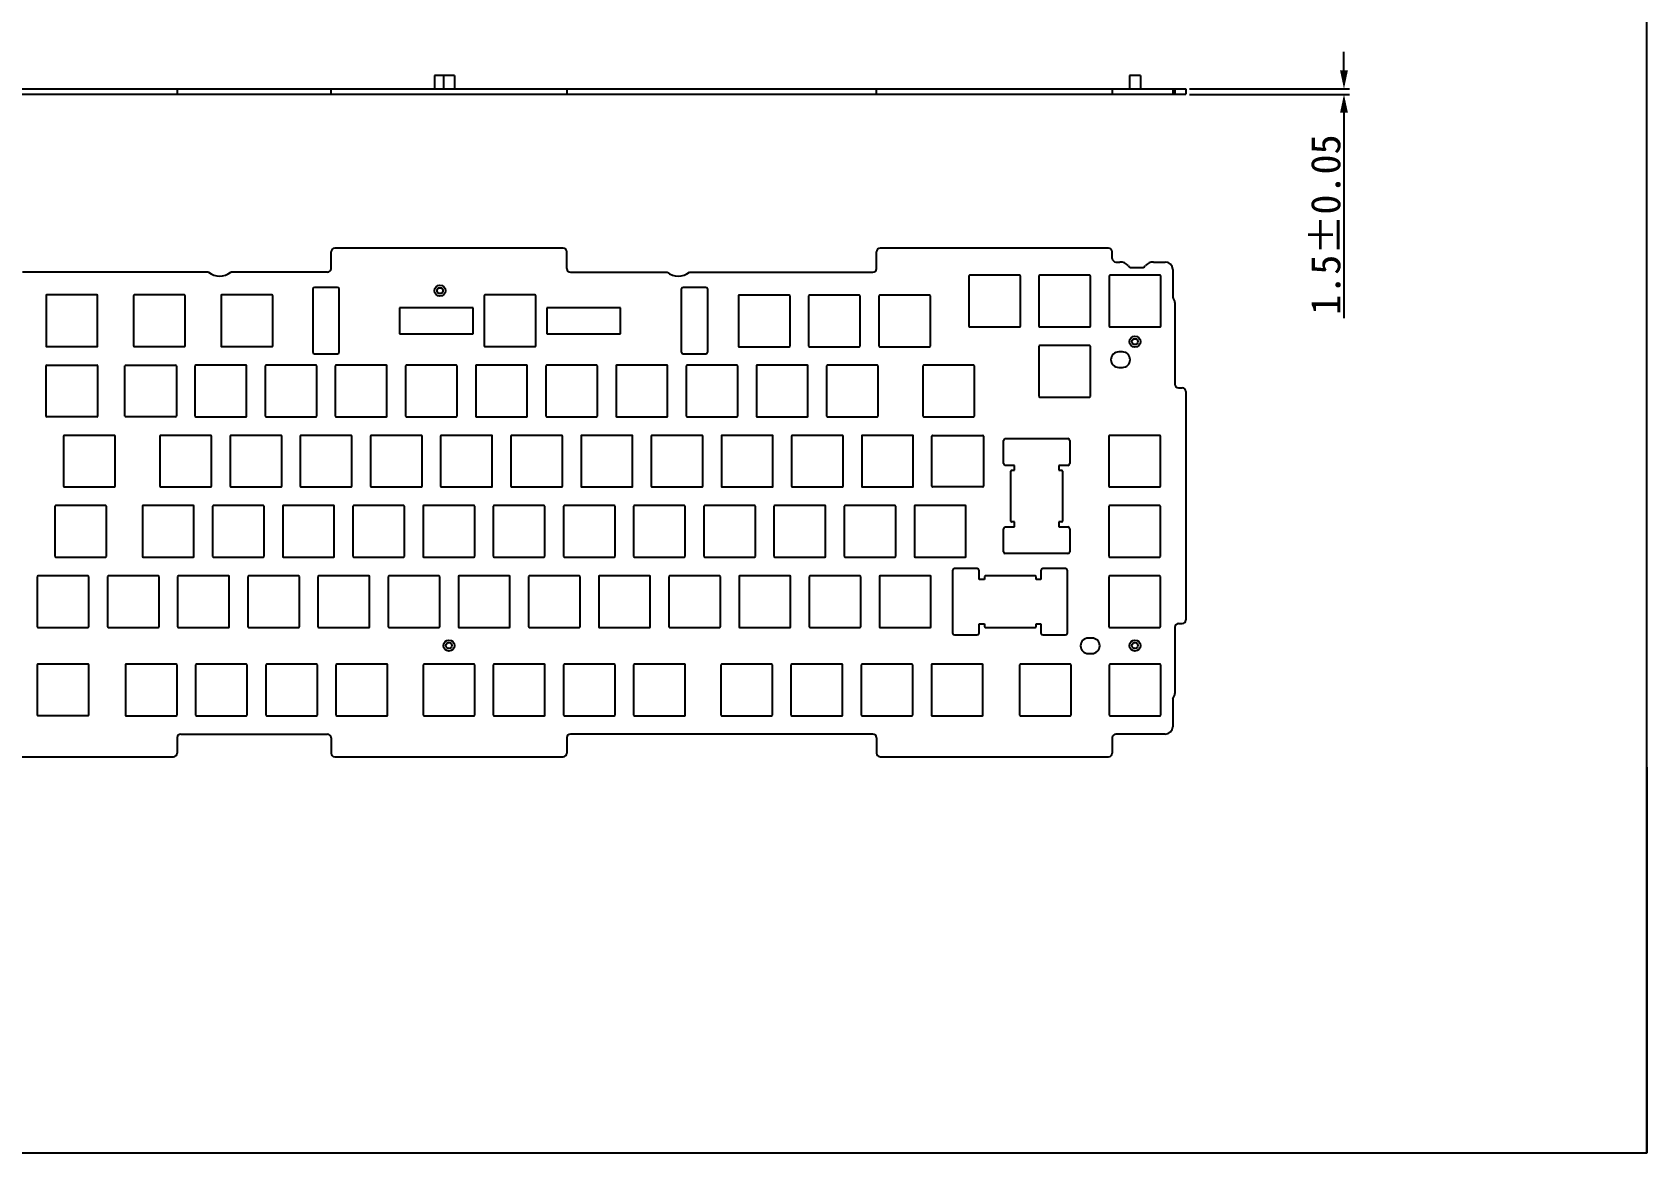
# Model space of a CAD drawing. Header units: millimetres. Extents: x 207 to 1794, y 114 to 650.
# Drawn here: x 1355.7 to 1793.9, y 116.7 to 420.7 of the extents above; entities that cross this region are included whole.
import ezdxf

# ---------------------------------------------------------------- set-up
doc = ezdxf.new("R2010")
doc.units = ezdxf.units.MM
doc.header["$LTSCALE"] = 32.67
doc.header["$PDMODE"] = 3
doc.header["$PDSIZE"] = 8
doc.layers.get('0').update_dxf_attribs({"linetype": 'CONTINUOUS'})
doc.layers.get('Defpoints').update_dxf_attribs({"linetype": 'CONTINUOUS'})
doc.styles.get("Standard").update_dxf_attribs({"font": ''})
doc.styles.get('STANDARD').set_extended_font_data('SimSun')
doc.dimstyles.get("Standard").update_dxf_attribs({"dimtxt": 3.5, "dimasz": 3.5, "dimexe": 1.5, "dimexo": 1, "dimtad": 1, "dimdsep": 46, "dimtxsty": 'STANDARD', "dimblk": '_FILLED', "dimcen": 0.09, "dimclrd": 3, "dimclre": 3, "dimclrt": 3, "dimazin": 2, "dimtp": 0.01, "dimtm": 0.01, "dimtfac": 1, "dimtofl": 0, "dimtmove": 0, "dimatfit": 3, "dimldrblk": '_FILLED', "dimfxl": 1, "dimtolj": 1, "dimarcsym": 0})

# ---------------------------------------------------------------- blocks, each defined once
blk = doc.blocks.new('_FILLED')
at = {"color": 0, "linetype": 'ByBlock'}
blk.add_solid([(0, 0), (-1, 0.214), (-1, -0.214)], dxfattribs=at)
blk = doc.blocks.new('*D15')
at = {"color": 3, "lineweight": -2}
for p, q in [((1711.73, 410.38), (1711.73, 415.38)), ((1669.83, 405.38), (1713.23, 405.38)), ((1669.83, 403.88), (1713.23, 403.88)), ((1711.73, 398.88), (1711.73, 343.16))]:
    blk.add_line(p, q, dxfattribs=at)
at = {"layer": 'Defpoints', "color": 0}
for p in [(1668.83, 405.38), (1668.83, 403.88), (1711.73, 405.38)]:
    blk.add_point(p, dxfattribs=at)
at = {"color": 3, "lineweight": -2, "xscale": 5, "yscale": 5, "zscale": 5}
for p, rotation in [((1711.73, 405.38), 270), ((1711.73, 403.88), 90)]:
    blk.add_blockref('_FILLED', p, dxfattribs=dict(at, rotation=rotation))
at = {"color": 3, "insert": (1706.8, 368.52), "char_height": 8, "attachment_point": 5, "rotation": 90}
blk.add_mtext('\\A1;1.5%%P0.05', dxfattribs=at)

msp = doc.modelspace()

# ---------------------------------------------------------------- linework, layer by layer
at = {"color": 7, "linetype": 'Continuous'}
for p, q in [((1464.826, 408.983), (1464.826, 405.383)), ((1470.264, 408.983), (1464.826, 408.983)), ((1467.264, 408.983), (1467.264, 405.383)), ((1470.264, 408.983), (1470.264, 405.383)), ((1656.483, 408.983), (1653.483, 408.983)), ((1653.483, 408.983), (1653.483, 405.383)), ((1656.483, 408.983), (1656.483, 405.383)), ((1268.511, 405.383), (1668.831, 405.383)), ((1268.511, 403.883), (1668.831, 403.883)), ((1394.983, 405.383), (1394.983, 403.883)), ((1436.764, 403.883), (1436.764, 405.383)), ((1500.764, 405.383), (1500.764, 403.883)), ((1584.831, 403.883), (1584.831, 405.383)), ((1648.831, 405.383), (1648.831, 403.883)), ((1665.231, 405.383), (1665.231, 403.883)), ((1665.831, 405.383), (1665.831, 403.883)), ((1668.831, 405.383), (1668.831, 403.883)), ((1436.764, 356.598), (1436.764, 361.123)), ((1499.764, 362.123), (1437.764, 362.123)), ((1500.764, 356.598), (1500.764, 361.123)), ((1584.831, 356.598), (1584.831, 361.123)), ((1647.831, 362.123), (1585.831, 362.123)), ((1648.831, 359.368), (1648.831, 361.123)), ((1403.477, 355.598), (1353.011, 355.598)), ((1435.764, 355.598), (1409.55, 355.598)), ((1501.764, 355.598), (1527.977, 355.598)), ((1534.05, 355.598), (1583.831, 355.598)), ((1649.831, 358.368), (1650.925, 358.368)), ((1653.77, 356.868), (1657.198, 356.868)), ((1660.042, 358.368), (1663.231, 358.368)), ((1665.231, 356.368), (1665.231, 348.783)), ((1431.804, 350.987), (1431.804, 333.987)), ((1438.504, 351.487), (1432.304, 351.487)), ((1439.004, 333.987), (1439.004, 350.987)), ((1531.804, 350.987), (1531.804, 333.987)), ((1538.504, 351.487), (1532.304, 351.487)), ((1539.004, 333.987), (1539.004, 350.987)), ((1609.883, 354.568), (1609.883, 340.968)), ((1623.683, 354.768), (1610.083, 354.768)), ((1623.883, 340.968), (1623.883, 354.568)), ((1628.933, 354.568), (1628.933, 340.968)), ((1642.733, 354.768), (1629.133, 354.768)), ((1642.933, 340.968), (1642.933, 354.568)), ((1647.983, 354.568), (1647.983, 340.968)), ((1661.783, 354.768), (1648.183, 354.768)), ((1661.983, 340.968), (1661.983, 354.568)), ((1359.391, 349.228), (1359.391, 335.628)), ((1373.191, 349.428), (1359.591, 349.428)), ((1373.391, 335.628), (1373.391, 349.228)), ((1383.156, 349.228), (1383.156, 335.628)), ((1396.956, 349.428), (1383.356, 349.428)), ((1397.156, 335.628), (1397.156, 349.228)), ((1406.921, 349.228), (1406.921, 335.628)), ((1420.721, 349.428), (1407.121, 349.428)), ((1420.921, 335.628), (1420.921, 349.228)), ((1478.326, 349.228), (1478.326, 335.628)), ((1492.126, 349.428), (1478.526, 349.428)), ((1492.326, 335.628), (1492.326, 349.228)), ((1547.351, 349.178), (1547.351, 335.578)), ((1561.151, 349.378), (1547.551, 349.378)), ((1561.351, 335.578), (1561.351, 349.178)), ((1566.401, 349.178), (1566.401, 335.578)), ((1580.201, 349.378), (1566.601, 349.378)), ((1580.401, 335.578), (1580.401, 349.178)), ((1585.451, 349.178), (1585.451, 335.578)), ((1599.251, 349.378), (1585.651, 349.378)), ((1599.451, 335.578), (1599.451, 349.178)), ((1665.831, 347.35), (1665.831, 325.256)), ((1455.326, 345.928), (1455.326, 338.928)), ((1475.326, 345.928), (1455.326, 345.928)), ((1475.326, 338.928), (1475.326, 345.928)), ((1495.326, 345.928), (1495.326, 338.928)), ((1515.326, 345.928), (1495.326, 345.928)), ((1515.326, 338.928), (1515.326, 345.928)), ((1455.326, 338.928), (1475.326, 338.928)), ((1495.326, 338.928), (1515.326, 338.928)), ((1610.083, 340.768), (1623.683, 340.768)), ((1629.133, 340.768), (1642.733, 340.768)), ((1648.183, 340.768), (1661.783, 340.768)), ((1359.591, 335.428), (1373.191, 335.428)), ((1383.356, 335.428), (1396.956, 335.428)), ((1407.121, 335.428), (1420.721, 335.428)), ((1432.304, 333.487), (1438.504, 333.487)), ((1478.526, 335.428), (1492.126, 335.428)), ((1532.304, 333.487), (1538.504, 333.487)), ((1547.551, 335.378), (1561.151, 335.378)), ((1566.601, 335.378), (1580.201, 335.378)), ((1585.651, 335.378), (1599.251, 335.378)), ((1628.933, 335.518), (1628.933, 321.918)), ((1642.733, 335.718), (1629.133, 335.718)), ((1642.933, 321.918), (1642.933, 335.518)), ((1651.583, 333.968), (1650.583, 333.968)), ((1359.396, 316.578), (1359.396, 330.178)), ((1359.596, 330.378), (1373.196, 330.378)), ((1373.396, 330.178), (1373.396, 316.578)), ((1380.776, 316.578), (1380.776, 330.178)), ((1380.976, 330.378), (1394.576, 330.378)), ((1394.776, 330.178), (1394.776, 316.578)), ((1399.826, 330.178), (1399.826, 316.578)), ((1413.626, 330.378), (1400.026, 330.378)), ((1413.826, 316.578), (1413.826, 330.178)), ((1418.876, 330.178), (1418.876, 316.578)), ((1432.676, 330.378), (1419.076, 330.378)), ((1432.876, 316.578), (1432.876, 330.178)), ((1437.926, 330.178), (1437.926, 316.578)), ((1451.726, 330.378), (1438.126, 330.378)), ((1451.926, 316.578), (1451.926, 330.178)), ((1456.976, 330.178), (1456.976, 316.578)), ((1470.776, 330.378), (1457.176, 330.378)), ((1470.976, 316.578), (1470.976, 330.178)), ((1476.026, 330.178), (1476.026, 316.578)), ((1489.826, 330.378), (1476.226, 330.378)), ((1490.026, 316.578), (1490.026, 330.178)), ((1495.076, 330.178), (1495.076, 316.578)), ((1508.876, 330.378), (1495.276, 330.378)), ((1509.076, 316.578), (1509.076, 330.178)), ((1514.126, 330.178), (1514.126, 316.578)), ((1527.926, 330.378), (1514.326, 330.378)), ((1528.126, 316.578), (1528.126, 330.178)), ((1533.176, 330.178), (1533.176, 316.578)), ((1546.976, 330.378), (1533.376, 330.378)), ((1547.176, 316.578), (1547.176, 330.178)), ((1552.226, 330.178), (1552.226, 316.578)), ((1566.026, 330.378), (1552.426, 330.378)), ((1566.226, 316.578), (1566.226, 330.178)), ((1571.276, 330.178), (1571.276, 316.578)), ((1585.076, 330.378), (1571.476, 330.378)), ((1585.276, 316.578), (1585.276, 330.178)), ((1597.426, 330.178), (1597.426, 316.578)), ((1611.226, 330.378), (1597.626, 330.378)), ((1611.426, 316.578), (1611.426, 330.178)), ((1650.583, 329.768), (1651.583, 329.768)), ((1629.133, 321.718), (1642.733, 321.718)), ((1666.831, 324.256), (1667.831, 324.256)), ((1668.831, 323.256), (1668.831, 261.256)), ((1373.196, 316.378), (1359.596, 316.378)), ((1394.576, 316.378), (1380.976, 316.378)), ((1400.026, 316.378), (1413.626, 316.378)), ((1419.076, 316.378), (1432.676, 316.378)), ((1438.126, 316.378), (1451.726, 316.378)), ((1457.176, 316.378), (1470.776, 316.378)), ((1476.226, 316.378), (1489.826, 316.378)), ((1495.276, 316.378), (1508.876, 316.378)), ((1514.326, 316.378), (1527.926, 316.378)), ((1533.376, 316.378), (1546.976, 316.378)), ((1552.426, 316.378), (1566.026, 316.378)), ((1571.476, 316.378), (1585.076, 316.378)), ((1597.626, 316.378), (1611.226, 316.378)), ((1377.971, 311.328), (1364.371, 311.328)), ((1404.116, 311.328), (1390.516, 311.328)), ((1423.166, 311.328), (1409.566, 311.328)), ((1442.216, 311.328), (1428.616, 311.328)), ((1461.266, 311.328), (1447.666, 311.328)), ((1480.316, 311.328), (1466.716, 311.328)), ((1499.366, 311.328), (1485.766, 311.328)), ((1518.416, 311.328), (1504.816, 311.328)), ((1537.466, 311.328), (1523.866, 311.328)), ((1556.516, 311.328), (1542.916, 311.328)), ((1575.566, 311.328), (1561.966, 311.328)), ((1594.616, 311.328), (1581.016, 311.328)), ((1600.066, 311.328), (1613.666, 311.328)), ((1661.731, 311.328), (1648.131, 311.328)), ((1364.171, 311.128), (1364.171, 297.528)), ((1378.171, 297.528), (1378.171, 311.128)), ((1390.316, 311.128), (1390.316, 297.528)), ((1404.316, 297.528), (1404.316, 311.128)), ((1409.366, 311.128), (1409.366, 297.528)), ((1423.366, 297.528), (1423.366, 311.128)), ((1428.416, 311.128), (1428.416, 297.528)), ((1442.416, 297.528), (1442.416, 311.128)), ((1447.466, 311.128), (1447.466, 297.528)), ((1461.466, 297.528), (1461.466, 311.128)), ((1466.516, 311.128), (1466.516, 297.528)), ((1480.516, 297.528), (1480.516, 311.128)), ((1485.566, 311.128), (1485.566, 297.528)), ((1499.566, 297.528), (1499.566, 311.128)), ((1504.616, 311.128), (1504.616, 297.528)), ((1518.616, 297.528), (1518.616, 311.128)), ((1523.666, 311.128), (1523.666, 297.528)), ((1537.666, 297.528), (1537.666, 311.128)), ((1542.716, 311.128), (1542.716, 297.528)), ((1556.716, 297.528), (1556.716, 311.128)), ((1561.766, 311.128), (1561.766, 297.528)), ((1575.766, 297.528), (1575.766, 311.128)), ((1580.816, 311.128), (1580.816, 297.528)), ((1594.816, 297.528), (1594.816, 311.128)), ((1599.866, 297.528), (1599.866, 311.128)), ((1613.866, 311.128), (1613.866, 297.528)), ((1619.296, 303.698), (1619.296, 309.948)), ((1619.796, 310.448), (1636.796, 310.448)), ((1637.296, 309.948), (1637.296, 303.698)), ((1647.931, 311.128), (1647.931, 297.528)), ((1661.931, 297.528), (1661.931, 311.128)), ((1622.296, 303.198), (1619.796, 303.198)), ((1622.296, 301.848), (1622.296, 303.198)), ((1636.796, 303.198), (1634.296, 303.198)), ((1634.296, 303.198), (1634.296, 301.848)), ((1621.296, 288.048), (1621.296, 301.648)), ((1621.496, 301.848), (1622.296, 301.848)), ((1634.296, 301.848), (1635.096, 301.848)), ((1635.296, 301.648), (1635.296, 288.048)), ((1364.371, 297.328), (1377.971, 297.328)), ((1390.516, 297.328), (1404.116, 297.328)), ((1409.566, 297.328), (1423.166, 297.328)), ((1428.616, 297.328), (1442.216, 297.328)), ((1447.666, 297.328), (1461.266, 297.328)), ((1466.716, 297.328), (1480.316, 297.328)), ((1485.766, 297.328), (1499.366, 297.328)), ((1504.816, 297.328), (1518.416, 297.328)), ((1523.866, 297.328), (1537.466, 297.328)), ((1542.916, 297.328), (1556.516, 297.328)), ((1561.966, 297.328), (1575.566, 297.328)), ((1581.016, 297.328), (1594.616, 297.328)), ((1613.666, 297.328), (1600.066, 297.328)), ((1648.131, 297.328), (1661.731, 297.328)), ((1361.786, 292.078), (1361.786, 278.478)), ((1375.586, 292.278), (1361.986, 292.278)), ((1375.786, 278.478), (1375.786, 292.078)), ((1385.551, 292.078), (1385.551, 278.478)), ((1399.351, 292.278), (1385.751, 292.278)), ((1399.551, 278.478), (1399.551, 292.078)), ((1404.601, 292.078), (1404.601, 278.478)), ((1418.401, 292.278), (1404.801, 292.278)), ((1418.601, 278.478), (1418.601, 292.078)), ((1423.651, 292.078), (1423.651, 278.478)), ((1437.451, 292.278), (1423.851, 292.278)), ((1437.651, 278.478), (1437.651, 292.078)), ((1442.701, 292.078), (1442.701, 278.478)), ((1456.501, 292.278), (1442.901, 292.278)), ((1456.701, 278.478), (1456.701, 292.078)), ((1461.751, 292.078), (1461.751, 278.478)), ((1475.551, 292.278), (1461.951, 292.278)), ((1475.751, 278.478), (1475.751, 292.078)), ((1480.801, 292.078), (1480.801, 278.478)), ((1494.601, 292.278), (1481.001, 292.278)), ((1494.801, 278.478), (1494.801, 292.078)), ((1499.851, 292.078), (1499.851, 278.478)), ((1513.651, 292.278), (1500.051, 292.278)), ((1513.851, 278.478), (1513.851, 292.078)), ((1518.901, 292.078), (1518.901, 278.478)), ((1532.701, 292.278), (1519.101, 292.278)), ((1532.901, 278.478), (1532.901, 292.078)), ((1537.951, 292.078), (1537.951, 278.478)), ((1551.751, 292.278), (1538.151, 292.278)), ((1551.951, 278.478), (1551.951, 292.078)), ((1557.001, 292.078), (1557.001, 278.478)), ((1570.801, 292.278), (1557.201, 292.278)), ((1571.001, 278.478), (1571.001, 292.078)), ((1576.051, 292.078), (1576.051, 278.478)), ((1589.851, 292.278), (1576.251, 292.278)), ((1590.051, 278.478), (1590.051, 292.078)), ((1595.101, 292.078), (1595.101, 278.478)), ((1608.901, 292.278), (1595.301, 292.278)), ((1609.101, 278.478), (1609.101, 292.078)), ((1647.931, 292.078), (1647.931, 278.478)), ((1661.731, 292.278), (1648.131, 292.278)), ((1661.931, 278.478), (1661.931, 292.078)), ((1619.296, 279.748), (1619.296, 285.998)), ((1619.796, 286.498), (1622.296, 286.498)), ((1622.296, 287.848), (1621.496, 287.848)), ((1622.296, 286.498), (1622.296, 287.848)), ((1635.096, 287.848), (1634.296, 287.848)), ((1634.296, 287.848), (1634.296, 286.498)), ((1634.296, 286.498), (1636.796, 286.498)), ((1637.296, 285.998), (1637.296, 279.748)), ((1361.986, 278.278), (1375.586, 278.278)), ((1385.751, 278.278), (1399.351, 278.278)), ((1404.801, 278.278), (1418.401, 278.278)), ((1423.851, 278.278), (1437.451, 278.278)), ((1442.901, 278.278), (1456.501, 278.278)), ((1461.951, 278.278), (1475.551, 278.278)), ((1481.001, 278.278), (1494.601, 278.278)), ((1500.051, 278.278), (1513.651, 278.278)), ((1519.101, 278.278), (1532.701, 278.278)), ((1538.151, 278.278), (1551.751, 278.278)), ((1557.201, 278.278), (1570.801, 278.278)), ((1576.251, 278.278), (1589.851, 278.278)), ((1595.301, 278.278), (1608.901, 278.278)), ((1636.796, 279.248), (1619.796, 279.248)), ((1648.131, 278.278), (1661.731, 278.278)), ((1357.021, 273.028), (1357.021, 259.428)), ((1370.821, 273.228), (1357.221, 273.228)), ((1371.021, 259.428), (1371.021, 273.028)), ((1376.071, 273.028), (1376.071, 259.428)), ((1389.871, 273.228), (1376.271, 273.228)), ((1390.071, 259.428), (1390.071, 273.028)), ((1395.121, 273.028), (1395.121, 259.428)), ((1408.921, 273.228), (1395.321, 273.228)), ((1409.121, 259.428), (1409.121, 273.028)), ((1414.171, 273.028), (1414.171, 259.428)), ((1427.971, 273.228), (1414.371, 273.228)), ((1428.171, 259.428), (1428.171, 273.028)), ((1433.221, 273.028), (1433.221, 259.428)), ((1447.021, 273.228), (1433.421, 273.228)), ((1447.221, 259.428), (1447.221, 273.028)), ((1452.271, 273.028), (1452.271, 259.428)), ((1466.071, 273.228), (1452.471, 273.228)), ((1466.271, 259.428), (1466.271, 273.028)), ((1471.321, 273.028), (1471.321, 259.428)), ((1485.121, 273.228), (1471.521, 273.228)), ((1485.321, 259.428), (1485.321, 273.028)), ((1490.371, 273.028), (1490.371, 259.428)), ((1504.171, 273.228), (1490.571, 273.228)), ((1504.371, 259.428), (1504.371, 273.028)), ((1509.421, 273.028), (1509.421, 259.428)), ((1523.221, 273.228), (1509.621, 273.228)), ((1523.421, 259.428), (1523.421, 273.028)), ((1528.471, 273.028), (1528.471, 259.428)), ((1542.271, 273.228), (1528.671, 273.228)), ((1542.471, 259.428), (1542.471, 273.028)), ((1547.521, 273.028), (1547.521, 259.428)), ((1561.321, 273.228), (1547.721, 273.228)), ((1561.521, 259.428), (1561.521, 273.028)), ((1566.571, 273.028), (1566.571, 259.428)), ((1580.371, 273.228), (1566.771, 273.228)), ((1580.571, 259.428), (1580.571, 273.028)), ((1585.621, 273.028), (1585.621, 259.428)), ((1599.421, 273.228), (1585.821, 273.228)), ((1599.621, 259.428), (1599.621, 273.028)), ((1605.463, 274.67), (1605.463, 257.67)), ((1612.163, 275.17), (1605.963, 275.17)), ((1612.663, 272.228), (1612.663, 274.67)), ((1614.141, 272.228), (1612.663, 272.228)), ((1614.141, 273.028), (1614.141, 272.228)), ((1627.941, 273.228), (1614.341, 273.228)), ((1628.141, 272.228), (1628.141, 273.028)), ((1629.463, 272.228), (1628.141, 272.228)), ((1629.463, 274.67), (1629.463, 272.228)), ((1636.163, 275.17), (1629.963, 275.17)), ((1636.663, 257.67), (1636.663, 274.67)), ((1647.931, 273.028), (1647.931, 259.428)), ((1661.731, 273.228), (1648.131, 273.228)), ((1661.931, 259.428), (1661.931, 273.028)), ((1357.221, 259.228), (1370.821, 259.228)), ((1376.271, 259.228), (1389.871, 259.228)), ((1395.321, 259.228), (1408.921, 259.228)), ((1414.371, 259.228), (1427.971, 259.228)), ((1433.421, 259.228), (1447.021, 259.228)), ((1452.471, 259.228), (1466.071, 259.228)), ((1471.521, 259.228), (1485.121, 259.228)), ((1490.571, 259.228), (1504.171, 259.228)), ((1509.621, 259.228), (1523.221, 259.228)), ((1528.671, 259.228), (1542.271, 259.228)), ((1547.721, 259.228), (1561.321, 259.228)), ((1566.771, 259.228), (1580.371, 259.228)), ((1585.821, 259.228), (1599.421, 259.228)), ((1612.663, 260.228), (1614.141, 260.228)), ((1612.663, 257.67), (1612.663, 260.228)), ((1614.141, 260.228), (1614.141, 259.428)), ((1614.341, 259.228), (1627.941, 259.228)), ((1628.141, 260.228), (1629.463, 260.228)), ((1628.141, 259.428), (1628.141, 260.228)), ((1629.463, 260.228), (1629.463, 257.67)), ((1648.131, 259.228), (1661.731, 259.228)), ((1665.831, 259.256), (1665.831, 241.277)), ((1666.831, 260.256), (1667.831, 260.256)), ((1605.963, 257.17), (1612.163, 257.17)), ((1629.963, 257.17), (1636.163, 257.17)), ((1643.316, 256.328), (1642.316, 256.328)), ((1642.316, 252.128), (1643.316, 252.128)), ((1357.021, 249.078), (1357.021, 235.478)), ((1370.821, 249.278), (1357.221, 249.278)), ((1371.021, 235.478), (1371.021, 249.078)), ((1380.952, 249.028), (1380.952, 235.428)), ((1394.752, 249.228), (1381.152, 249.228)), ((1394.952, 235.428), (1394.952, 249.028)), ((1400.002, 249.028), (1400.002, 235.428)), ((1413.802, 249.228), (1400.202, 249.228)), ((1414.002, 235.428), (1414.002, 249.028)), ((1419.052, 249.028), (1419.052, 235.428)), ((1432.852, 249.228), (1419.252, 249.228)), ((1433.052, 235.428), (1433.052, 249.028)), ((1438.102, 249.028), (1438.102, 235.428)), ((1451.902, 249.228), (1438.302, 249.228)), ((1452.102, 235.428), (1452.102, 249.028)), ((1461.76, 249.028), (1461.76, 235.428)), ((1475.56, 249.228), (1461.96, 249.228)), ((1475.76, 235.428), (1475.76, 249.028)), ((1480.81, 249.028), (1480.81, 235.428)), ((1494.61, 249.228), (1481.01, 249.228)), ((1494.81, 235.428), (1494.81, 249.028)), ((1499.86, 249.028), (1499.86, 235.428)), ((1513.66, 249.228), (1500.06, 249.228)), ((1513.86, 235.428), (1513.86, 249.028)), ((1518.91, 249.028), (1518.91, 235.428)), ((1532.71, 249.228), (1519.11, 249.228)), ((1532.91, 235.428), (1532.91, 249.028)), ((1542.568, 249.028), (1542.568, 235.428)), ((1556.368, 249.228), (1542.768, 249.228)), ((1556.568, 235.428), (1556.568, 249.028)), ((1561.618, 249.028), (1561.618, 235.428)), ((1575.418, 249.228), (1561.818, 249.228)), ((1575.618, 235.428), (1575.618, 249.028)), ((1580.668, 249.028), (1580.668, 235.428)), ((1594.468, 249.228), (1580.868, 249.228)), ((1594.668, 235.428), (1594.668, 249.028)), ((1599.718, 249.028), (1599.718, 235.428)), ((1613.518, 249.228), (1599.918, 249.228)), ((1613.718, 235.428), (1613.718, 249.028)), ((1623.649, 249.028), (1623.649, 235.428)), ((1637.449, 249.228), (1623.849, 249.228)), ((1637.649, 235.428), (1637.649, 249.028)), ((1647.981, 249.028), (1647.981, 235.428)), ((1661.781, 249.228), (1648.181, 249.228)), ((1661.981, 235.428), (1661.981, 249.028)), ((1665.231, 239.868), (1665.231, 232.278)), ((1357.221, 235.278), (1370.821, 235.278)), ((1381.152, 235.228), (1394.752, 235.228)), ((1400.202, 235.228), (1413.802, 235.228)), ((1419.252, 235.228), (1432.852, 235.228)), ((1438.302, 235.228), (1451.902, 235.228)), ((1461.96, 235.228), (1475.56, 235.228)), ((1481.01, 235.228), (1494.61, 235.228)), ((1500.06, 235.228), (1513.66, 235.228)), ((1519.11, 235.228), (1532.71, 235.228)), ((1542.768, 235.228), (1556.368, 235.228)), ((1561.818, 235.228), (1575.418, 235.228)), ((1580.868, 235.228), (1594.468, 235.228)), ((1599.918, 235.228), (1613.518, 235.228)), ((1623.849, 235.228), (1637.449, 235.228)), ((1648.181, 235.228), (1661.781, 235.228)), ((1394.983, 229.278), (1394.983, 225.127)), ((1395.983, 230.278), (1435.764, 230.278)), ((1436.764, 229.278), (1436.764, 225.127)), ((1500.764, 229.278), (1500.764, 225.127)), ((1583.831, 230.278), (1501.764, 230.278)), ((1584.831, 229.278), (1584.831, 225.127)), ((1648.831, 229.278), (1648.831, 225.127)), ((1663.231, 230.278), (1649.831, 230.278)), ((1331.983, 224.127), (1393.983, 224.127)), ((1437.764, 224.127), (1499.764, 224.127)), ((1585.831, 224.127), (1647.831, 224.127))]:
    msp.add_line(p, q, dxfattribs=at)
msp.add_line((1793.907, 221.257), (1793.907, 116.668))
msp.add_lwpolyline([(1039.48, 116.668), (1793.907, 116.668), (1793.907, 650.102), (1039.48, 650.102)], close=True)
for centre, radius in [((1466.326, 350.597), 1.5), ((1466.326, 350.597), 0.8), ((1654.983, 336.768), 1.5), ((1654.983, 336.768), 0.8), ((1468.764, 254.297), 1.5), ((1468.764, 254.297), 0.8), ((1654.983, 254.297), 1.5), ((1654.983, 254.297), 0.8)]:
    msp.add_circle(centre, radius, dxfattribs=at)
for centre, radius, start, end in [((1437.764, 361.123), 1, 90, 180), ((1499.764, 361.123), 1, 0, 90), ((1585.831, 361.123), 1, 90, 180), ((1647.831, 361.123), 1, 0, 90), ((1649.831, 359.368), 1, 180, 270), ((1406.514, 359.571), 5, 232.60472, 307.39528), ((1435.764, 356.598), 1, 270, 0), ((1501.764, 356.598), 1, 180, 270), ((1531.014, 359.571), 5, 232.60472, 307.39528), ((1583.831, 356.598), 1, 270, 0), ((1650.925, 355.368), 3, 42.67143, 90), ((1655.484, 359.571), 3.2, 222.67143, 237.61565), ((1655.484, 359.571), 3.2, 302.38435, 317.32857), ((1660.042, 355.368), 3, 90, 137.32857), ((1663.231, 356.368), 2, 0, 90), ((1432.304, 350.987), 0.5, 90, 180), ((1438.504, 350.987), 0.5, 0, 90), ((1532.304, 350.987), 0.5, 90, 180), ((1538.504, 350.987), 0.5, 0, 90), ((1610.083, 354.568), 0.2, 90, 180), ((1623.683, 354.568), 0.2, 0, 90), ((1629.133, 354.568), 0.2, 90, 180), ((1642.733, 354.568), 0.2, 0, 90), ((1648.183, 354.568), 0.2, 90, 180), ((1661.783, 354.568), 0.2, 0, 90), ((1359.591, 349.228), 0.2, 90, 180), ((1373.191, 349.228), 0.2, 0, 90), ((1383.356, 349.228), 0.2, 90, 180), ((1396.956, 349.228), 0.2, 0, 90), ((1407.121, 349.228), 0.2, 90, 180), ((1420.721, 349.228), 0.2, 0, 90), ((1478.526, 349.228), 0.2, 90, 180), ((1492.126, 349.228), 0.2, 0, 90), ((1547.551, 349.178), 0.2, 90, 180), ((1561.151, 349.178), 0.2, 0, 90), ((1566.601, 349.178), 0.2, 90, 180), ((1580.201, 349.178), 0.2, 0, 90), ((1585.651, 349.178), 0.2, 90, 180), ((1599.251, 349.178), 0.2, 0, 90), ((1663.831, 347.35), 2, 0, 45.66212), ((1610.083, 340.968), 0.2, 180, 270), ((1623.683, 340.968), 0.2, 270, 0), ((1629.133, 340.968), 0.2, 180, 270), ((1642.733, 340.968), 0.2, 270, 0), ((1648.183, 340.968), 0.2, 180, 270), ((1661.783, 340.968), 0.2, 270, 0), ((1359.591, 335.628), 0.2, 180, 270), ((1373.191, 335.628), 0.2, 270, 0), ((1383.356, 335.628), 0.2, 180, 270), ((1396.956, 335.628), 0.2, 270, 0), ((1407.121, 335.628), 0.2, 180, 270), ((1420.721, 335.628), 0.2, 270, 0), ((1432.304, 333.987), 0.5, 180, 270), ((1438.504, 333.987), 0.5, 270, 0), ((1478.526, 335.628), 0.2, 180, 270), ((1492.126, 335.628), 0.2, 270, 0), ((1532.304, 333.987), 0.5, 180, 270), ((1538.504, 333.987), 0.5, 270, 0), ((1547.551, 335.578), 0.2, 180, 270), ((1561.151, 335.578), 0.2, 270, 0), ((1566.601, 335.578), 0.2, 180, 270), ((1580.201, 335.578), 0.2, 270, 360), ((1585.651, 335.578), 0.2, 180, 270), ((1599.251, 335.578), 0.2, 270, 0), ((1629.133, 335.518), 0.2, 90, 180), ((1642.733, 335.518), 0.2, 0, 90), ((1650.583, 331.868), 2.1, 90, 270), ((1651.583, 331.868), 2.1, 270, 90), ((1359.596, 330.178), 0.2, 90, 180), ((1373.196, 330.178), 0.2, 0, 90), ((1380.976, 330.178), 0.2, 90, 180), ((1394.576, 330.178), 0.2, 0, 90), ((1400.026, 330.178), 0.2, 90, 180), ((1413.626, 330.178), 0.2, 0, 90), ((1419.076, 330.178), 0.2, 90, 180), ((1432.676, 330.178), 0.2, 0, 90), ((1438.126, 330.178), 0.2, 90, 180), ((1451.726, 330.178), 0.2, 0, 90), ((1457.176, 330.178), 0.2, 90, 180), ((1470.776, 330.178), 0.2, 0, 90), ((1476.226, 330.178), 0.2, 90, 180), ((1489.826, 330.178), 0.2, 0, 90), ((1495.276, 330.178), 0.2, 90, 180), ((1508.876, 330.178), 0.2, 0, 90), ((1514.326, 330.178), 0.2, 90, 180), ((1527.926, 330.178), 0.2, 0, 90), ((1533.376, 330.178), 0.2, 90, 180), ((1546.976, 330.178), 0.2, 0, 90), ((1552.426, 330.178), 0.2, 90, 180), ((1566.026, 330.178), 0.2, 0, 90), ((1571.476, 330.178), 0.2, 90, 180), ((1585.076, 330.178), 0.2, 0, 90), ((1597.626, 330.178), 0.2, 90, 180), ((1611.226, 330.178), 0.2, 0, 90), ((1666.831, 325.256), 1, 180, 270), ((1629.133, 321.918), 0.2, 180, 270), ((1642.733, 321.918), 0.2, 270, 0), ((1667.831, 323.256), 1, 0, 90), ((1359.596, 316.578), 0.2, 180, 270), ((1373.196, 316.578), 0.2, 270, 360), ((1380.976, 316.578), 0.2, 180, 270), ((1394.576, 316.578), 0.2, 270, 360), ((1400.026, 316.578), 0.2, 180, 270), ((1413.626, 316.578), 0.2, 270, 0), ((1419.076, 316.578), 0.2, 180, 270), ((1432.676, 316.578), 0.2, 270, 0), ((1438.126, 316.578), 0.2, 180, 270), ((1451.726, 316.578), 0.2, 270, 0), ((1457.176, 316.578), 0.2, 180, 270), ((1470.776, 316.578), 0.2, 270, 0), ((1476.226, 316.578), 0.2, 180, 270), ((1489.826, 316.578), 0.2, 270, 0), ((1495.276, 316.578), 0.2, 180, 270), ((1508.876, 316.578), 0.2, 270, 0), ((1514.326, 316.578), 0.2, 180, 270), ((1527.926, 316.578), 0.2, 270, 0), ((1533.376, 316.578), 0.2, 180, 270), ((1546.976, 316.578), 0.2, 270, 0), ((1552.426, 316.578), 0.2, 180, 270), ((1566.026, 316.578), 0.2, 270, 0), ((1571.476, 316.578), 0.2, 180, 270), ((1585.076, 316.578), 0.2, 270, 0), ((1597.626, 316.578), 0.2, 180, 270), ((1611.226, 316.578), 0.2, 270, 0), ((1364.371, 311.128), 0.2, 90, 180), ((1377.971, 311.128), 0.2, 0, 90), ((1390.516, 311.128), 0.2, 90, 180), ((1404.116, 311.128), 0.2, 0, 90), ((1409.566, 311.128), 0.2, 90, 180), ((1423.166, 311.128), 0.2, 0, 90), ((1428.616, 311.128), 0.2, 90, 180), ((1442.216, 311.128), 0.2, 0, 90), ((1447.666, 311.128), 0.2, 90, 180), ((1461.266, 311.128), 0.2, 0, 90), ((1466.716, 311.128), 0.2, 90, 180), ((1480.316, 311.128), 0.2, 0, 90), ((1485.766, 311.128), 0.2, 90, 180), ((1499.366, 311.128), 0.2, 0, 90), ((1504.816, 311.128), 0.2, 90, 180), ((1518.416, 311.128), 0.2, 0, 90), ((1523.866, 311.128), 0.2, 90, 180), ((1537.466, 311.128), 0.2, 0, 90), ((1542.916, 311.128), 0.2, 90, 180), ((1556.516, 311.128), 0.2, 0, 90), ((1561.966, 311.128), 0.2, 90, 180), ((1575.566, 311.128), 0.2, 0, 90), ((1581.016, 311.128), 0.2, 90, 180), ((1594.616, 311.128), 0.2, 0, 90), ((1600.066, 311.128), 0.2, 90, 180), ((1613.666, 311.128), 0.2, 0, 90), ((1648.131, 311.128), 0.2, 90, 180), ((1661.731, 311.128), 0.2, 0, 90), ((1619.796, 309.948), 0.5, 90, 180), ((1636.796, 309.948), 0.5, 0, 90), ((1619.796, 303.698), 0.5, 180, 270), ((1636.796, 303.698), 0.5, 270, 0), ((1621.496, 301.648), 0.2, 90, 180), ((1635.096, 301.648), 0.2, 0, 90), ((1364.371, 297.528), 0.2, 180, 270), ((1377.971, 297.528), 0.2, 270, 0), ((1390.516, 297.528), 0.2, 180, 270), ((1404.116, 297.528), 0.2, 270, 0), ((1409.566, 297.528), 0.2, 180, 270), ((1423.166, 297.528), 0.2, 270, 0), ((1428.616, 297.528), 0.2, 180, 270), ((1442.216, 297.528), 0.2, 270, 0), ((1447.666, 297.528), 0.2, 180, 270), ((1461.266, 297.528), 0.2, 270, 0), ((1466.716, 297.528), 0.2, 180, 270), ((1480.316, 297.528), 0.2, 270, 0), ((1485.766, 297.528), 0.2, 180, 270), ((1499.366, 297.528), 0.2, 270, 0), ((1504.816, 297.528), 0.2, 180, 270), ((1518.416, 297.528), 0.2, 270, 0), ((1523.866, 297.528), 0.2, 180, 270), ((1537.466, 297.528), 0.2, 270, 360), ((1542.916, 297.528), 0.2, 180, 270), ((1556.516, 297.528), 0.2, 270, 360), ((1561.966, 297.528), 0.2, 180, 270), ((1575.566, 297.528), 0.2, 270, 0), ((1581.016, 297.528), 0.2, 180, 270), ((1594.616, 297.528), 0.2, 270, 360), ((1600.066, 297.528), 0.2, 180, 270), ((1613.666, 297.528), 0.2, 270, 0), ((1648.131, 297.528), 0.2, 180, 270), ((1661.731, 297.528), 0.2, 270, 0), ((1361.986, 292.078), 0.2, 90, 180), ((1375.586, 292.078), 0.2, 0, 90), ((1385.751, 292.078), 0.2, 90, 180), ((1399.351, 292.078), 0.2, 0, 90), ((1404.801, 292.078), 0.2, 90, 180), ((1418.401, 292.078), 0.2, 0, 90), ((1423.851, 292.078), 0.2, 90, 180), ((1437.451, 292.078), 0.2, 0, 90), ((1442.901, 292.078), 0.2, 90, 180), ((1456.501, 292.078), 0.2, 0, 90), ((1461.951, 292.078), 0.2, 90, 180), ((1475.551, 292.078), 0.2, 0, 90), ((1481.001, 292.078), 0.2, 90, 180), ((1494.601, 292.078), 0.2, 0, 90), ((1500.051, 292.078), 0.2, 90, 180), ((1513.651, 292.078), 0.2, 0, 90), ((1519.101, 292.078), 0.2, 90, 180), ((1532.701, 292.078), 0.2, 0, 90), ((1538.151, 292.078), 0.2, 90, 180), ((1551.751, 292.078), 0.2, 0, 90), ((1557.201, 292.078), 0.2, 90, 180), ((1570.801, 292.078), 0.2, 0, 90), ((1576.251, 292.078), 0.2, 90, 180), ((1589.851, 292.078), 0.2, 0, 90), ((1595.301, 292.078), 0.2, 90, 180), ((1608.901, 292.078), 0.2, 0, 90), ((1648.131, 292.078), 0.2, 90, 180), ((1661.731, 292.078), 0.2, 0, 90), ((1619.796, 285.998), 0.5, 90, 180), ((1621.496, 288.048), 0.2, 180, 270), ((1635.096, 288.048), 0.2, 270, 0), ((1636.796, 285.998), 0.5, 0, 90), ((1361.986, 278.478), 0.2, 180, 270), ((1375.586, 278.478), 0.2, 270, 0), ((1385.751, 278.478), 0.2, 180, 270), ((1399.351, 278.478), 0.2, 270, 0), ((1404.801, 278.478), 0.2, 180, 270), ((1418.401, 278.478), 0.2, 270, 0), ((1423.851, 278.478), 0.2, 180, 270), ((1437.451, 278.478), 0.2, 270, 0), ((1442.901, 278.478), 0.2, 180, 270), ((1456.501, 278.478), 0.2, 270, 0), ((1461.951, 278.478), 0.2, 180, 270), ((1475.551, 278.478), 0.2, 270, 0), ((1481.001, 278.478), 0.2, 180, 270), ((1494.601, 278.478), 0.2, 270, 0), ((1500.051, 278.478), 0.2, 180, 270), ((1513.651, 278.478), 0.2, 270, 0), ((1519.101, 278.478), 0.2, 180, 270), ((1532.701, 278.478), 0.2, 270, 0), ((1538.151, 278.478), 0.2, 180, 270), ((1551.751, 278.478), 0.2, 270, 0), ((1557.201, 278.478), 0.2, 180, 270), ((1570.801, 278.478), 0.2, 270, 0), ((1576.251, 278.478), 0.2, 180, 270), ((1589.851, 278.478), 0.2, 270, 0), ((1595.301, 278.478), 0.2, 180, 270), ((1608.901, 278.478), 0.2, 270, 0), ((1619.796, 279.748), 0.5, 180, 270), ((1636.796, 279.748), 0.5, 270, 0), ((1648.131, 278.478), 0.2, 180, 270), ((1661.731, 278.478), 0.2, 270, 0), ((1357.221, 273.028), 0.2, 90, 180), ((1370.821, 273.028), 0.2, 0, 90), ((1376.271, 273.028), 0.2, 90, 180), ((1389.871, 273.028), 0.2, 0, 90), ((1395.321, 273.028), 0.2, 90, 180), ((1408.921, 273.028), 0.2, 0, 90), ((1414.371, 273.028), 0.2, 90, 180), ((1427.971, 273.028), 0.2, 0, 90), ((1433.421, 273.028), 0.2, 90, 180), ((1447.021, 273.028), 0.2, 0, 90), ((1452.471, 273.028), 0.2, 90, 180), ((1466.071, 273.028), 0.2, 0, 90), ((1471.521, 273.028), 0.2, 90, 180), ((1485.121, 273.028), 0.2, 0, 90), ((1490.571, 273.028), 0.2, 90, 180), ((1504.171, 273.028), 0.2, 0, 90), ((1509.621, 273.028), 0.2, 90, 180), ((1523.221, 273.028), 0.2, 0, 90), ((1528.671, 273.028), 0.2, 90, 180), ((1542.271, 273.028), 0.2, 0, 90), ((1547.721, 273.028), 0.2, 90, 180), ((1561.321, 273.028), 0.2, 0, 90), ((1566.771, 273.028), 0.2, 90, 180), ((1580.371, 273.028), 0.2, 0, 90), ((1585.821, 273.028), 0.2, 90, 180), ((1599.421, 273.028), 0.2, 0, 90), ((1605.963, 274.67), 0.5, 90, 180), ((1612.163, 274.67), 0.5, 0, 90), ((1614.341, 273.028), 0.2, 90, 180), ((1627.941, 273.028), 0.2, 0, 90), ((1629.963, 274.67), 0.5, 90, 180), ((1636.163, 274.67), 0.5, 0, 90), ((1648.131, 273.028), 0.2, 90, 180), ((1661.731, 273.028), 0.2, 0, 90), ((1357.221, 259.428), 0.2, 180, 270), ((1370.821, 259.428), 0.2, 270, 0), ((1376.271, 259.428), 0.2, 180, 270), ((1389.871, 259.428), 0.2, 270, 0), ((1395.321, 259.428), 0.2, 180, 270), ((1408.921, 259.428), 0.2, 270, 0), ((1414.371, 259.428), 0.2, 180, 270), ((1427.971, 259.428), 0.2, 270, 0), ((1433.421, 259.428), 0.2, 180, 270), ((1447.021, 259.428), 0.2, 270, 0), ((1452.471, 259.428), 0.2, 180, 270), ((1466.071, 259.428), 0.2, 270, 0), ((1471.521, 259.428), 0.2, 180, 270), ((1485.121, 259.428), 0.2, 270, 0), ((1490.571, 259.428), 0.2, 180, 270), ((1504.171, 259.428), 0.2, 270, 0), ((1509.621, 259.428), 0.2, 180, 270), ((1523.221, 259.428), 0.2, 270, 0), ((1528.671, 259.428), 0.2, 180, 270), ((1542.271, 259.428), 0.2, 270, 0), ((1547.721, 259.428), 0.2, 180, 270), ((1561.321, 259.428), 0.2, 270, 0), ((1566.771, 259.428), 0.2, 180, 270), ((1580.371, 259.428), 0.2, 270, 0), ((1585.821, 259.428), 0.2, 180, 270), ((1599.421, 259.428), 0.2, 270, 0), ((1614.341, 259.428), 0.2, 180, 270), ((1627.941, 259.428), 0.2, 270, 0), ((1648.131, 259.428), 0.2, 180, 270), ((1661.731, 259.428), 0.2, 270, 0), ((1666.831, 259.256), 1, 90, 180), ((1667.831, 261.256), 1, 270, 0), ((1605.963, 257.67), 0.5, 180, 270), ((1612.163, 257.67), 0.5, 270, 0), ((1629.963, 257.67), 0.5, 180, 270), ((1636.163, 257.67), 0.5, 270, 0), ((1642.316, 254.228), 2.1, 90, 270), ((1643.316, 254.228), 2.1, 270, 90), ((1357.221, 249.078), 0.2, 90, 180), ((1370.821, 249.078), 0.2, 0, 90), ((1381.152, 249.028), 0.2, 90, 180), ((1394.752, 249.028), 0.2, 0, 90), ((1400.202, 249.028), 0.2, 90, 180), ((1413.802, 249.028), 0.2, 0, 90), ((1419.252, 249.028), 0.2, 90, 180), ((1432.852, 249.028), 0.2, 0, 90), ((1438.302, 249.028), 0.2, 90, 180), ((1451.902, 249.028), 0.2, 0, 90), ((1461.96, 249.028), 0.2, 90, 180), ((1475.56, 249.028), 0.2, 0, 90), ((1481.01, 249.028), 0.2, 90, 180), ((1494.61, 249.028), 0.2, 0, 90), ((1500.06, 249.028), 0.2, 90, 180), ((1513.66, 249.028), 0.2, 0, 90), ((1519.11, 249.028), 0.2, 90, 180), ((1532.71, 249.028), 0.2, 0, 90), ((1542.768, 249.028), 0.2, 90, 180), ((1556.368, 249.028), 0.2, 0, 90), ((1561.818, 249.028), 0.2, 90, 180), ((1575.418, 249.028), 0.2, 0, 90), ((1580.868, 249.028), 0.2, 90, 180), ((1594.468, 249.028), 0.2, 0, 90), ((1599.918, 249.028), 0.2, 90, 180), ((1613.518, 249.028), 0.2, 0, 90), ((1623.849, 249.028), 0.2, 90, 180), ((1637.449, 249.028), 0.2, 0, 90), ((1648.181, 249.028), 0.2, 90, 180), ((1661.781, 249.028), 0.2, 0, 90), ((1663.831, 241.297), 2, 314.427, 0), ((1357.221, 235.478), 0.2, 180, 270), ((1370.821, 235.478), 0.2, 270, 0), ((1381.152, 235.428), 0.2, 180, 270), ((1394.752, 235.428), 0.2, 270, 0), ((1400.202, 235.428), 0.2, 180, 270), ((1413.802, 235.428), 0.2, 270, 0), ((1419.252, 235.428), 0.2, 180, 270), ((1432.852, 235.428), 0.2, 270, 0), ((1438.302, 235.428), 0.2, 180, 270), ((1451.902, 235.428), 0.2, 270, 0), ((1461.96, 235.428), 0.2, 180, 270), ((1475.56, 235.428), 0.2, 270, 0), ((1481.01, 235.428), 0.2, 180, 270), ((1494.61, 235.428), 0.2, 270, 0), ((1500.06, 235.428), 0.2, 180, 270), ((1513.66, 235.428), 0.2, 270, 0), ((1519.11, 235.428), 0.2, 180, 270), ((1532.71, 235.428), 0.2, 270, 0), ((1542.768, 235.428), 0.2, 180, 270), ((1556.368, 235.428), 0.2, 270, 0), ((1561.818, 235.428), 0.2, 180, 270), ((1575.418, 235.428), 0.2, 270, 0), ((1580.868, 235.428), 0.2, 180, 270), ((1594.468, 235.428), 0.2, 270, 0), ((1599.918, 235.428), 0.2, 180, 270), ((1613.518, 235.428), 0.2, 270, 0), ((1623.849, 235.428), 0.2, 180, 270), ((1637.449, 235.428), 0.2, 270, 0), ((1648.181, 235.428), 0.2, 180, 270), ((1661.781, 235.428), 0.2, 270, 0), ((1663.231, 232.278), 2, 270, 0), ((1395.983, 229.278), 1, 90, 180), ((1435.764, 229.278), 1, 0, 90), ((1501.764, 229.278), 1, 90, 180), ((1583.831, 229.278), 1, 0, 90), ((1649.831, 229.278), 1, 90, 180), ((1393.983, 225.127), 1, 270, 0), ((1437.764, 225.127), 1, 180, 270), ((1499.764, 225.127), 1, 270, 0), ((1585.831, 225.127), 1, 180, 270), ((1647.831, 225.127), 1, 270, 0)]:
    msp.add_arc(centre, radius, start, end, dxfattribs=at)

# ---------------------------------------------------------------- dimensions: what is measured, and where the dimension line sits
dim = msp.add_linear_dim(base=(1711.735, 405.383), p1=(1668.831, 403.883), p2=(1668.831, 405.383), angle=90, text='<>%%P0.05', dimstyle='STANDARD', override={"dimtxt": 8, "dimasz": 5, "dimtfillclr": 256})
dim.commit()
dim.dimension.update_dxf_attribs({"geometry": '*D15', "text_midpoint": (1711.735, 368.52), "dimtype": 160})

doc.saveas('drawing.dxf')
